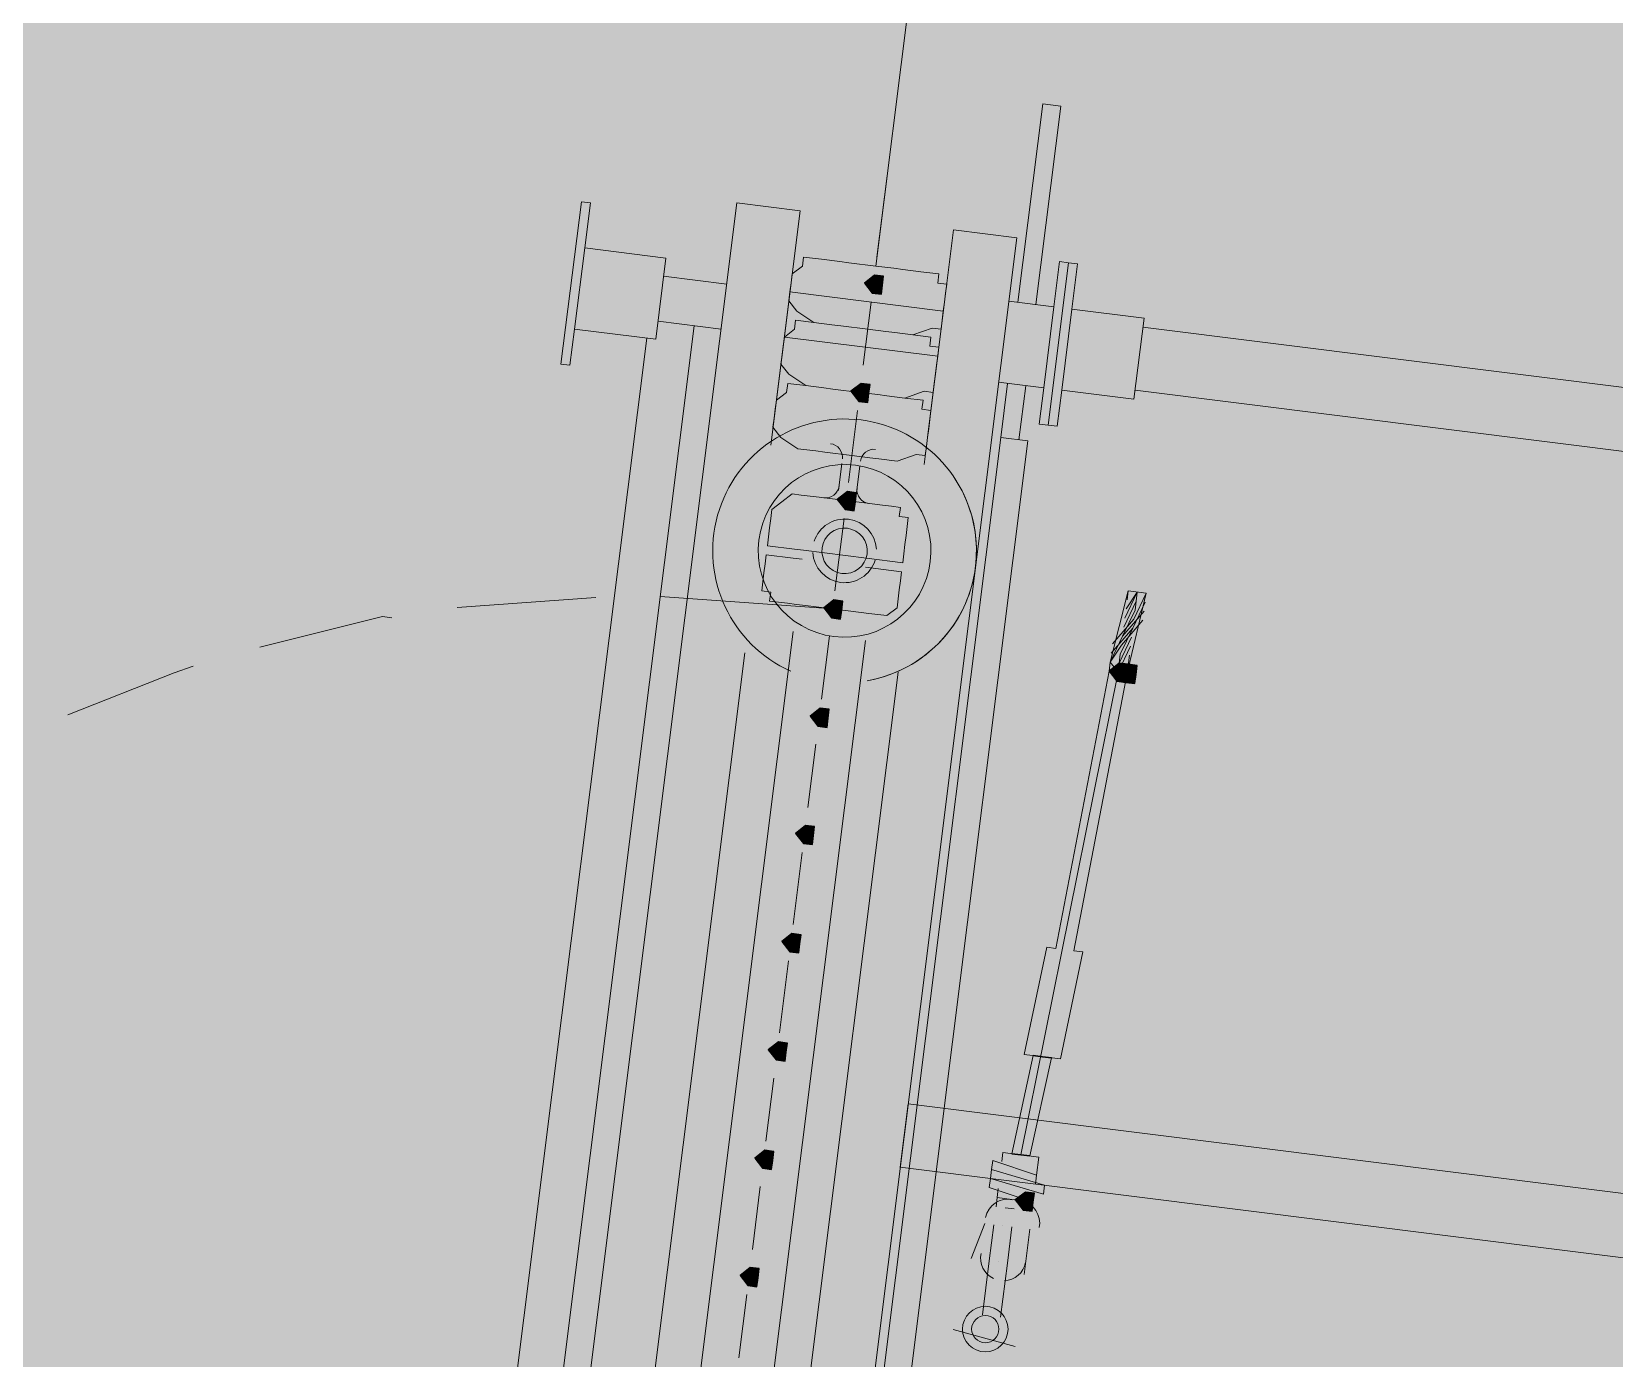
# Model space of a CAD drawing. Header units: metres. Extents: x -4 to 509425, y 7549 to 4732445.
# Drawn here: x 475982.343 to 475983.817, y 4719785.629 to 4719786.865 of the extents above; entities that cross this region are included whole.
import ezdxf

# ---------------------------------------------------------------- set-up
doc = ezdxf.new("R2010")
doc.units = ezdxf.units.M
doc.header["$LTSCALE"] = 0.01
doc.header["$MEASUREMENT"] = 0
doc.layers.get('0').update_dxf_attribs({"lineweight": 0})
for name, color, linetype in [('_SUBESTACIÓN', 1, 'Continuous'), ('NUDO GAROÑA', 211, 'Continuous'), ('SUBESTACION LA VID', 253, 'Continuous')]:
    doc.layers.add(name, color=color, linetype=linetype)

# ---------------------------------------------------------------- blocks, each defined once
blk = doc.blocks.new('A$Cfff6051d')
at = {"layer": 'SUBESTACION LA VID', "transparency": 33554687}
h = blk.add_hatch(color=256, dxfattribs=at)
h.dxf.hatch_style = 2
h.paths.add_polyline_path([(475983.1352, 4719786.6286), (475983.1363, 4719786.637), (475983.1279, 4719786.6381), (475983.1184, 4719786.6307), (475983.1258, 4719786.6213), (475983.1342, 4719786.6202)])
h = blk.add_hatch(color=256, dxfattribs=at)
h.dxf.hatch_style = 2
h.paths.add_polyline_path([(475983.1226, 4719786.5278), (475983.1237, 4719786.5362), (475983.1153, 4719786.5373), (475983.1058, 4719786.5299), (475983.1132, 4719786.5205), (475983.1216, 4719786.5194)])
h = blk.add_hatch(color=256, dxfattribs=at)
h.dxf.hatch_style = 2
h.paths.add_polyline_path([(475983.11, 4719786.427), (475983.111, 4719786.4354), (475983.1026, 4719786.4365), (475983.0932, 4719786.4291), (475983.1005, 4719786.4197), (475983.1089, 4719786.4186)])
h = blk.add_hatch(color=256, dxfattribs=at)
h.dxf.hatch_style = 2
h.paths.add_polyline_path([(475983.0973, 4719786.3262), (475983.0984, 4719786.3346), (475983.09, 4719786.3357), (475983.0805, 4719786.3283), (475983.0879, 4719786.3189), (475983.0963, 4719786.3178)])
h = blk.add_hatch(color=256, dxfattribs=at)
h.dxf.hatch_style = 2
h.paths.add_polyline_path([(475983.363, 4719786.2673), (475983.364, 4719786.2757), (475983.3556, 4719786.2768), (475983.3462, 4719786.2694), (475983.3535, 4719786.26), (475983.3619, 4719786.2589)])
h = blk.add_hatch(color=256, dxfattribs=at)
h.dxf.hatch_style = 2
h.paths.add_polyline_path([(475983.363, 4719786.2673), (475983.364, 4719786.2757), (475983.3556, 4719786.2768), (475983.3462, 4719786.2694), (475983.3535, 4719786.26), (475983.3619, 4719786.2589)])
h = blk.add_hatch(color=256, dxfattribs=at)
h.dxf.hatch_style = 2
h.paths.add_polyline_path([(475983.363, 4719786.2673), (475983.364, 4719786.2757), (475983.3556, 4719786.2768), (475983.3462, 4719786.2694), (475983.3535, 4719786.26), (475983.3619, 4719786.2589)])
h = blk.add_hatch(color=256, dxfattribs=at)
h.dxf.hatch_style = 2
h.paths.add_polyline_path([(475983.3714, 4719786.2663), (475983.3724, 4719786.2747), (475983.364, 4719786.2757), (475983.3546, 4719786.2684), (475983.3619, 4719786.2589), (475983.3703, 4719786.2579)])
h = blk.add_hatch(color=256, dxfattribs=at)
h.dxf.hatch_style = 2
h.paths.add_polyline_path([(475983.0847, 4719786.2254), (475983.0857, 4719786.2338), (475983.0773, 4719786.2349), (475983.0679, 4719786.2275), (475983.0752, 4719786.2181), (475983.0836, 4719786.217)])
h = blk.add_hatch(color=256, dxfattribs=at)
h.dxf.hatch_style = 2
h.paths.add_polyline_path([(475983.071, 4719786.1162), (475983.0721, 4719786.1246), (475983.0637, 4719786.1257), (475983.0542, 4719786.1183), (475983.0616, 4719786.1089), (475983.07, 4719786.1078)])
h = blk.add_hatch(color=256, dxfattribs=at)
h.dxf.hatch_style = 2
h.paths.add_polyline_path([(475983.0584, 4719786.0154), (475983.0594, 4719786.0238), (475983.051, 4719786.0249), (475983.0416, 4719786.0175), (475983.0489, 4719786.0081), (475983.0573, 4719786.007)])
h = blk.add_hatch(color=256, dxfattribs=at)
h.dxf.hatch_style = 2
h.paths.add_polyline_path([(475983.0457, 4719785.9146), (475983.0468, 4719785.923), (475983.0384, 4719785.9241), (475983.0289, 4719785.9167), (475983.0363, 4719785.9073), (475983.0447, 4719785.9062)])
h = blk.add_hatch(color=256, dxfattribs=at)
h.dxf.hatch_style = 2
h.paths.add_polyline_path([(475983.0331, 4719785.8138), (475983.0341, 4719785.8222), (475983.0257, 4719785.8232), (475983.0163, 4719785.8159), (475983.0236, 4719785.8064), (475983.032, 4719785.8054)])
h = blk.add_hatch(color=256, dxfattribs=at)
h.dxf.hatch_style = 2
h.paths.add_polyline_path([(475983.2756, 4719785.7749), (475983.2767, 4719785.7833), (475983.2683, 4719785.7843), (475983.2588, 4719785.777), (475983.2662, 4719785.7675), (475983.2746, 4719785.7665)])
h = blk.add_hatch(color=256, dxfattribs=at)
h.dxf.hatch_style = 2
h.paths.add_polyline_path([(475983.0194, 4719785.7046), (475983.0205, 4719785.713), (475983.0121, 4719785.7141), (475983.0026, 4719785.7067), (475983.0099, 4719785.6973), (475983.0183, 4719785.6962)])
at = {"layer": 'SUBESTACION LA VID', "lineweight": 15}
for p, q in [((475983.4059, 4719788.8558), (475983.129, 4719786.6465)), ((475983.1395, 4719786.7305), (475983.13, 4719786.6549)), ((475983.0586, 4719786.698), (475982.9998, 4719786.7053)), ((475983.0312, 4719786.4796), (475983.0586, 4719786.698)), ((475983.2602, 4719786.6727), (475983.0475, 4719784.9758)), ((475983.174, 4719786.4616), (475983.2014, 4719786.6801)), ((475983.2014, 4719786.6801), (475983.2602, 4719786.6727)), ((475982.858, 4719786.6634), (475982.8486, 4719786.5878)), ((475982.9315, 4719786.6371), (475982.9903, 4719786.6297)), ((475983.0418, 4719786.5636), (475983.0502, 4719786.6308)), ((475983.1919, 4719786.6045), (475983.0491, 4719786.6224)), ((475983.1247, 4719786.6129), (475983.1174, 4719786.5541)), ((475983.1846, 4719786.5457), (475983.193, 4719786.6129)), ((475983.2949, 4719786.6086), (475983.2854, 4719786.533)), ((475983.3117, 4719786.6065), (475983.3022, 4719786.5309)), ((475982.7082, 4719784.5832), (475982.9599, 4719786.5909)), ((475982.9263, 4719786.5951), (475982.9851, 4719786.5877)), ((475983.3778, 4719786.5897), (475986.8219, 4719786.1579)), ((475982.9158, 4719786.5794), (475982.6662, 4719784.5885)), ((475983.0344, 4719786.5048), (475983.0428, 4719786.572)), ((475983.1867, 4719786.5625), (475983.0439, 4719786.5804)), ((475983.1772, 4719786.4869), (475983.1856, 4719786.5541)), ((475983.2518, 4719786.5372), (475983.2455, 4719786.4868)), ((475983.2686, 4719786.5351), (475983.2623, 4719786.4847)), ((475983.3704, 4719786.5309), (475986.8146, 4719786.0991)), ((475983.1121, 4719786.5121), (475983.1037, 4719786.4449)), ((475983.0942, 4719786.4375), (475983.0974, 4719786.4627)), ((475983.111, 4719786.4354), (475983.1142, 4719786.4606)), ((475983.0995, 4719786.4113), (475983.091, 4719786.3441)), ((475983.0533, 4719786.3829), (475983.0617, 4719786.3819)), ((475983.0617, 4719786.3819), (475983.1205, 4719786.3745)), ((475983.0522, 4719786.3745), (475983.0606, 4719786.3735)), ((475982.8684, 4719786.3379), (475982.7393, 4719786.3285)), ((475983.0889, 4719786.3273), (475982.9283, 4719786.3389)), ((475983.3641, 4719786.344), (475983.363, 4719786.3356)), ((475983.363, 4719786.2673), (475983.3809, 4719786.3419)), ((475983.3641, 4719786.344), (475983.3809, 4719786.3419)), ((475983.0522, 4719786.3063), (475982.6973, 4719783.4754)), ((475983.0858, 4719786.3021), (475983.0784, 4719786.2433)), ((475983.1194, 4719786.2979), (475982.7645, 4719783.4669)), ((475982.8448, 4719784.9927), (475983.007, 4719786.2863)), ((475983.3472, 4719786.2778), (475983.3546, 4719786.2684)), ((475982.9876, 4719784.9748), (475983.1498, 4719786.2684)), ((475983.2641, 4719785.819), (475983.3546, 4719786.2684)), ((475983.3546, 4719786.2684), (475983.363, 4719786.2673)), ((475983.0731, 4719786.2013), (475983.0658, 4719786.1425)), ((475983.0605, 4719786.1005), (475983.0521, 4719786.0333)), ((475983.2673, 4719785.9124), (475983.2883, 4719786.0122)), ((475983.3009, 4719785.9082), (475983.3219, 4719786.008)), ((475983.0479, 4719785.9997), (475983.0394, 4719785.9325)), ((475983.2557, 4719785.82), (475983.2757, 4719785.9114)), ((475983.3009, 4719785.9082), (475983.2673, 4719785.9124)), ((475983.2725, 4719785.8179), (475983.2925, 4719785.9093)), ((475983.2925, 4719785.9093), (475983.2757, 4719785.9114)), ((475983.0342, 4719785.8905), (475983.0268, 4719785.8316)), ((475983.2463, 4719785.8127), (475983.2473, 4719785.8211)), ((475983.2809, 4719785.8169), (475983.2473, 4719785.8211)), ((475983.2725, 4719785.8179), (475983.2557, 4719785.82)), ((475983.2368, 4719785.8053), (475983.2379, 4719785.8137)), ((475983.2862, 4719785.7906), (475983.2368, 4719785.8053)), ((475983.2788, 4719785.8001), (475983.2379, 4719785.8137)), ((475983.0215, 4719785.7896), (475983.0142, 4719785.7309)), ((475983.2756, 4719785.7749), (475983.2347, 4719785.7885)), ((475983.2851, 4719785.7822), (475983.2358, 4719785.7969)), ((475983.2851, 4719785.7822), (475983.2862, 4719785.7906)), ((475983.2672, 4719785.7759), (475983.242, 4719785.7791)), ((475983.2662, 4719785.7675), (475983.2672, 4719785.7759)), ((475983.2756, 4719785.7749), (475983.2767, 4719785.7833)), ((475983.2578, 4719785.7686), (475983.2494, 4719785.7696)), ((475983.2179, 4719785.7224), (475983.2305, 4719785.7549)), ((475983.2347, 4719785.7203), (475983.2389, 4719785.7539)), ((475983.2473, 4719785.7528), (475983.2473, 4719785.7528)), ((475983.2515, 4719785.7182), (475983.2557, 4719785.7518)), ((475983.2672, 4719785.7077), (475983.2725, 4719785.7497)), ((475983.2284, 4719785.6699), (475983.2347, 4719785.7203)), ((475983.2431, 4719785.7192), (475983.2431, 4719785.7192)), ((475983.2452, 4719785.6678), (475983.2515, 4719785.7182)), ((475983.0089, 4719785.6889), (475983.0015, 4719785.63)), ((475983.2588, 4719785.6405), (475983.2011, 4719785.6562))]:
    blk.add_line(p, q, dxfattribs=at)
for points in [[(475983.2781, 4719786.6107), (475983.3012, 4719786.7955), (475983.2844, 4719786.7976), (475983.2613, 4719786.6128)], [(475982.6342, 4719783.3126), (475982.6068, 4719783.0942), (475982.548, 4719783.1016), (475982.9998, 4719786.7053)], [(475982.8443, 4719786.5542), (475982.8486, 4719786.5878), (475982.9242, 4719786.5783), (475982.9336, 4719786.6539), (475982.858, 4719786.6634), (475982.8633, 4719786.7054), (475982.8549, 4719786.7064), (475982.8359, 4719786.5552), (475982.8443, 4719786.5542)], [(475983.1216, 4719786.5877), (475983.1384, 4719786.5856), (475983.1468, 4719786.5845), (475983.1636, 4719786.5824), (475983.1814, 4719786.5887), (475983.1898, 4719786.5877), (475983.1909, 4719786.5961), (475983.1919, 4719786.6045), (475983.193, 4719786.6129), (475983.194, 4719786.6213), (475983.1951, 4719786.6297), (475983.1867, 4719786.6307), (475983.1878, 4719786.6391), (475983.171, 4719786.6412), (475983.1542, 4719786.6433), (475983.1458, 4719786.6444), (475983.129, 4719786.6465), (475983.1038, 4719786.6496), (475983.0954, 4719786.6507), (475983.0786, 4719786.6528), (475983.0618, 4719786.6549), (475983.0607, 4719786.6465), (475983.0512, 4719786.6392), (475983.0502, 4719786.6308), (475983.0491, 4719786.6224), (475983.0481, 4719786.614), (475983.0554, 4719786.6045), (475983.0712, 4719786.594), (475983.088, 4719786.5919), (475983.0964, 4719786.5908), (475983.1216, 4719786.5877)], [(475983.2529, 4719786.6139), (475983.2949, 4719786.6086), (475983.3001, 4719786.6506), (475983.3085, 4719786.6496), (475983.2896, 4719786.4984), (475983.2812, 4719786.4994), (475983.2854, 4719786.533), (475983.2434, 4719786.5383)], [(475983.298, 4719786.4973), (475983.3022, 4719786.5309), (475983.3694, 4719786.5225), (475983.3789, 4719786.5981), (475983.3117, 4719786.6065), (475983.3169, 4719786.6485), (475983.3085, 4719786.6496), (475983.2896, 4719786.4984), (475983.298, 4719786.4973)], [(475983.1142, 4719786.5289), (475983.131, 4719786.5268), (475983.1394, 4719786.5257), (475983.1562, 4719786.5236), (475983.1741, 4719786.5299), (475983.1825, 4719786.5289), (475983.1835, 4719786.5373), (475983.1846, 4719786.5457), (475983.1856, 4719786.5541), (475983.1867, 4719786.5625), (475983.1877, 4719786.5709), (475983.1793, 4719786.5719), (475983.1804, 4719786.5803), (475983.1636, 4719786.5824), (475983.1468, 4719786.5845), (475983.1384, 4719786.5856), (475983.1216, 4719786.5877), (475983.0964, 4719786.5908), (475983.088, 4719786.5919), (475983.0712, 4719786.594), (475983.0544, 4719786.5961), (475983.0533, 4719786.5877), (475983.0439, 4719786.5804), (475983.0428, 4719786.572), (475983.0418, 4719786.5636), (475983.0407, 4719786.5552), (475983.0481, 4719786.5457), (475983.0638, 4719786.5352), (475983.0806, 4719786.5331), (475983.089, 4719786.532), (475983.1142, 4719786.5289)], [(475983.1068, 4719786.4701), (475983.1236, 4719786.468), (475983.132, 4719786.4669), (475983.1488, 4719786.4648), (475983.1667, 4719786.4711), (475983.1751, 4719786.47), (475983.1761, 4719786.4784), (475983.1772, 4719786.4869), (475983.1783, 4719786.4953), (475983.1793, 4719786.5037), (475983.1804, 4719786.5121), (475983.172, 4719786.5131), (475983.173, 4719786.5215), (475983.1562, 4719786.5236), (475983.1394, 4719786.5257), (475983.131, 4719786.5268), (475983.1142, 4719786.5289), (475983.089, 4719786.532), (475983.0806, 4719786.5331), (475983.0638, 4719786.5352), (475983.047, 4719786.5373), (475983.046, 4719786.5289), (475983.0365, 4719786.5216), (475983.0354, 4719786.5132), (475983.0344, 4719786.5048), (475983.0333, 4719786.4964), (475983.0407, 4719786.4869), (475983.0564, 4719786.4764), (475983.0732, 4719786.4743), (475983.0816, 4719786.4732), (475983.1068, 4719786.4701)], [(475983.0885, 4719785.0304), (475983.2707, 4719786.4837), (475983.2455, 4719786.4868), (475983.0633, 4719785.0336)], [(475983.1205, 4719786.3745), (475983.1541, 4719786.3703), (475983.1551, 4719786.3787), (475983.1562, 4719786.3871), (475983.1572, 4719786.3955), (475983.1583, 4719786.4039), (475983.1593, 4719786.4123), (475983.1509, 4719786.4134), (475983.152, 4719786.4218), (475983.1436, 4719786.4228), (475983.1352, 4719786.4239), (475983.1184, 4719786.426), (475983.0764, 4719786.4312), (475983.068, 4719786.4323), (475983.0596, 4719786.4333), (475983.0512, 4719786.4344), (475983.0417, 4719786.427), (475983.0323, 4719786.4197), (475983.0312, 4719786.4113), (475983.0302, 4719786.4029), (475983.0291, 4719786.3945), (475983.0281, 4719786.3861), (475983.0533, 4719786.3829)], [(475983.1194, 4719786.3661), (475983.153, 4719786.3619), (475983.1519, 4719786.3535), (475983.1509, 4719786.3451), (475983.1498, 4719786.3367), (475983.1488, 4719786.3283), (475983.1393, 4719786.321), (475983.1309, 4719786.322), (475983.1225, 4719786.3231), (475983.1057, 4719786.3252), (475983.0637, 4719786.3304), (475983.0553, 4719786.3315), (475983.0469, 4719786.3325), (475983.0385, 4719786.3336), (475983.0301, 4719786.3346), (475983.0312, 4719786.343), (475983.0228, 4719786.3441), (475983.0238, 4719786.3525), (475983.0249, 4719786.3609), (475983.0259, 4719786.3693), (475983.027, 4719786.3777), (475983.0522, 4719786.3745)], [(475983.2883, 4719786.0122), (475983.2967, 4719786.0111), (475983.3462, 4719786.2694), (475983.3472, 4719786.2778), (475983.3641, 4719786.344)], [(475983.3798, 4719786.3335), (475983.3683, 4719786.3093), (475983.3483, 4719786.2862)], [(475983.3809, 4719786.3419), (475983.3693, 4719786.3177), (475983.3493, 4719786.2946)], [(475983.3599, 4719786.3104), (475983.3714, 4719786.3345), (475983.3725, 4719786.3429), (475983.3704, 4719786.3261), (475983.3588, 4719786.302)], [(475983.3609, 4719786.3188), (475983.3725, 4719786.3429), (475983.362, 4719786.3272)], [(475982.6783, 4719786.319), (475982.6699, 4719786.3201), (475982.5555, 4719786.2918)], [(475983.3777, 4719786.3167), (475983.3577, 4719786.2936), (475983.3472, 4719786.2778), (475983.3588, 4719786.302), (475983.3788, 4719786.3251)], [(475983.3683, 4719786.3093), (475983.3567, 4719786.2852), (475983.3546, 4719786.2684)], [(475983.3661, 4719786.2925), (475983.3546, 4719786.2684), (475983.3556, 4719786.2768), (475983.3672, 4719786.3009)], [(475982.4935, 4719786.2739), (475982.4757, 4719786.2676), (475982.3769, 4719786.2288)], [(475983.364, 4719786.2757), (475983.363, 4719786.2673), (475983.3651, 4719786.2841)], [(475983.3219, 4719786.008), (475983.3135, 4719786.009), (475983.363, 4719786.2673)], [(475986.8721, 4719785.4008), (475986.8647, 4719785.342), (475983.1517, 4719785.8075), (475983.1591, 4719785.8663), (475986.8721, 4719785.4008)], [(475983.2778, 4719785.7917), (475983.2788, 4719785.8001), (475983.2809, 4719785.8169)], [(475983.2347, 4719785.7885), (475983.2358, 4719785.7969), (475983.2368, 4719785.8053)], [(475983.241, 4719785.7707), (475983.242, 4719785.7791), (475983.2431, 4719785.7875)]]:
    blk.add_lwpolyline(points, dxfattribs=at)
at = {"layer": 'SUBESTACION LA VID'}
for points in [[(475983.1352, 4719786.6286), (475983.1363, 4719786.637), (475983.1279, 4719786.6381), (475983.1184, 4719786.6307), (475983.1258, 4719786.6213), (475983.1342, 4719786.6202)], [(475983.1226, 4719786.5278), (475983.1237, 4719786.5362), (475983.1153, 4719786.5373), (475983.1058, 4719786.5299), (475983.1132, 4719786.5205), (475983.1216, 4719786.5194)], [(475983.11, 4719786.427), (475983.111, 4719786.4354), (475983.1026, 4719786.4365), (475983.0932, 4719786.4291), (475983.1005, 4719786.4197), (475983.1089, 4719786.4186)], [(475983.0973, 4719786.3262), (475983.0984, 4719786.3346), (475983.09, 4719786.3357), (475983.0805, 4719786.3283), (475983.0879, 4719786.3189), (475983.0963, 4719786.3178)], [(475983.363, 4719786.2673), (475983.364, 4719786.2757), (475983.3556, 4719786.2768), (475983.3462, 4719786.2694), (475983.3535, 4719786.26), (475983.3619, 4719786.2589)], [(475983.363, 4719786.2673), (475983.364, 4719786.2757), (475983.3556, 4719786.2768), (475983.3462, 4719786.2694), (475983.3535, 4719786.26), (475983.3619, 4719786.2589)], [(475983.363, 4719786.2673), (475983.364, 4719786.2757), (475983.3556, 4719786.2768), (475983.3462, 4719786.2694), (475983.3535, 4719786.26), (475983.3619, 4719786.2589)], [(475983.3714, 4719786.2663), (475983.3724, 4719786.2747), (475983.364, 4719786.2757), (475983.3546, 4719786.2684), (475983.3619, 4719786.2589), (475983.3703, 4719786.2579)], [(475983.0847, 4719786.2254), (475983.0857, 4719786.2338), (475983.0773, 4719786.2349), (475983.0679, 4719786.2275), (475983.0752, 4719786.2181), (475983.0836, 4719786.217)], [(475983.071, 4719786.1162), (475983.0721, 4719786.1246), (475983.0637, 4719786.1257), (475983.0542, 4719786.1183), (475983.0616, 4719786.1089), (475983.07, 4719786.1078)], [(475983.0584, 4719786.0154), (475983.0594, 4719786.0238), (475983.051, 4719786.0249), (475983.0416, 4719786.0175), (475983.0489, 4719786.0081), (475983.0573, 4719786.007)], [(475983.0457, 4719785.9146), (475983.0468, 4719785.923), (475983.0384, 4719785.9241), (475983.0289, 4719785.9167), (475983.0363, 4719785.9073), (475983.0447, 4719785.9062)], [(475983.0331, 4719785.8138), (475983.0341, 4719785.8222), (475983.0257, 4719785.8232), (475983.0163, 4719785.8159), (475983.0236, 4719785.8064), (475983.032, 4719785.8054)], [(475983.2756, 4719785.7749), (475983.2767, 4719785.7833), (475983.2683, 4719785.7843), (475983.2588, 4719785.777), (475983.2662, 4719785.7675), (475983.2746, 4719785.7665)], [(475983.0194, 4719785.7046), (475983.0205, 4719785.713), (475983.0121, 4719785.7141), (475983.0026, 4719785.7067), (475983.0099, 4719785.6973), (475983.0183, 4719785.6962)]]:
    blk.add_lwpolyline(points, close=True, dxfattribs=at)
at = {"layer": 'SUBESTACION LA VID', "lineweight": 0}
for points in [[(475983.1352, 4719786.6286), (475983.1363, 4719786.637), (475983.1279, 4719786.6381), (475983.1184, 4719786.6307), (475983.1258, 4719786.6213), (475983.1342, 4719786.6202)], [(475983.1226, 4719786.5278), (475983.1237, 4719786.5362), (475983.1153, 4719786.5373), (475983.1058, 4719786.5299), (475983.1132, 4719786.5205), (475983.1216, 4719786.5194)], [(475983.11, 4719786.427), (475983.111, 4719786.4354), (475983.1026, 4719786.4365), (475983.0932, 4719786.4291), (475983.1005, 4719786.4197), (475983.1089, 4719786.4186)], [(475983.0973, 4719786.3262), (475983.0984, 4719786.3346), (475983.09, 4719786.3357), (475983.0805, 4719786.3283), (475983.0879, 4719786.3189), (475983.0963, 4719786.3178)], [(475983.363, 4719786.2673), (475983.364, 4719786.2757), (475983.3556, 4719786.2768), (475983.3462, 4719786.2694), (475983.3535, 4719786.26), (475983.3619, 4719786.2589)], [(475983.363, 4719786.2673), (475983.364, 4719786.2757), (475983.3556, 4719786.2768), (475983.3462, 4719786.2694), (475983.3535, 4719786.26), (475983.3619, 4719786.2589)], [(475983.363, 4719786.2673), (475983.364, 4719786.2757), (475983.3556, 4719786.2768), (475983.3462, 4719786.2694), (475983.3535, 4719786.26), (475983.3619, 4719786.2589)], [(475983.3714, 4719786.2663), (475983.3724, 4719786.2747), (475983.364, 4719786.2757), (475983.3546, 4719786.2684), (475983.3619, 4719786.2589), (475983.3703, 4719786.2579)], [(475983.0847, 4719786.2254), (475983.0857, 4719786.2338), (475983.0773, 4719786.2349), (475983.0679, 4719786.2275), (475983.0752, 4719786.2181), (475983.0836, 4719786.217)], [(475983.071, 4719786.1162), (475983.0721, 4719786.1246), (475983.0637, 4719786.1257), (475983.0542, 4719786.1183), (475983.0616, 4719786.1089), (475983.07, 4719786.1078)], [(475983.0584, 4719786.0154), (475983.0594, 4719786.0238), (475983.051, 4719786.0249), (475983.0416, 4719786.0175), (475983.0489, 4719786.0081), (475983.0573, 4719786.007)], [(475983.0457, 4719785.9146), (475983.0468, 4719785.923), (475983.0384, 4719785.9241), (475983.0289, 4719785.9167), (475983.0363, 4719785.9073), (475983.0447, 4719785.9062)], [(475983.0331, 4719785.8138), (475983.0341, 4719785.8222), (475983.0257, 4719785.8232), (475983.0163, 4719785.8159), (475983.0236, 4719785.8064), (475983.032, 4719785.8054)], [(475983.2756, 4719785.7749), (475983.2767, 4719785.7833), (475983.2683, 4719785.7843), (475983.2588, 4719785.777), (475983.2662, 4719785.7675), (475983.2746, 4719785.7665)], [(475983.0194, 4719785.7046), (475983.0205, 4719785.713), (475983.0121, 4719785.7141), (475983.0026, 4719785.7067), (475983.0099, 4719785.6973), (475983.0183, 4719785.6962)]]:
    blk.add_lwpolyline(points, close=True, dxfattribs=at)
at = {"layer": 'SUBESTACION LA VID', "lineweight": 15}
for points, knots in [([(475983.1209, 4719786.2604), (475983.1808, 4719786.2708), (475983.2241, 4719786.3234), (475983.2227, 4719786.3842), (475983.2213, 4719786.445), (475983.1756, 4719786.4956), (475983.1153, 4719786.5032), (475983.0549, 4719786.5107), (475982.9981, 4719786.473), (475982.9818, 4719786.4144), (475982.9654, 4719786.3559), (475982.9943, 4719786.2941), (475983.0498, 4719786.2693)], [0, 0, 0, 0, 1, 1, 1, 2, 2, 2, 3, 3, 3, 4, 4, 4, 4]), ([(475983.1798, 4719786.3713), (475983.1853, 4719786.4154), (475983.1541, 4719786.4556), (475983.11, 4719786.4611), (475983.0659, 4719786.4667), (475983.0257, 4719786.4354), (475983.0202, 4719786.3913), (475983.0147, 4719786.3473), (475983.0459, 4719786.3071), (475983.09, 4719786.3015), (475983.1341, 4719786.296), (475983.1743, 4719786.3273), (475983.1798, 4719786.3713)], [0, 0, 0, 0, 1, 1, 1, 2, 2, 2, 3, 3, 3, 4, 4, 4, 4]), ([(475983.1209, 4719786.2604), (475983.1616, 4719786.2674), (475983.1961, 4719786.2945), (475983.2126, 4719786.3324), (475983.229, 4719786.3703), (475983.2253, 4719786.414), (475983.2027, 4719786.4486)], [0, 0, 0, 0, 1, 1, 1, 2, 2, 2, 2]), ([(475983.1296, 4719786.3829), (475983.1288, 4719786.3972), (475983.1179, 4719786.409), (475983.1037, 4719786.4107), (475983.0894, 4719786.4125), (475983.076, 4719786.4039), (475983.0717, 4719786.3902)], [0, 0, 0, 0, 1, 1, 1, 2, 2, 2, 2]), ([(475983.121, 4719786.3787), (475983.1224, 4719786.3903), (475983.1142, 4719786.4009), (475983.1026, 4719786.4023), (475983.091, 4719786.4038), (475983.0804, 4719786.3956), (475983.079, 4719786.384), (475983.0775, 4719786.3724), (475983.0857, 4719786.3618), (475983.0973, 4719786.3603), (475983.1089, 4719786.3589), (475983.1195, 4719786.3671), (475983.121, 4719786.3787)], [0, 0, 0, 0, 1, 1, 1, 2, 2, 2, 3, 3, 3, 4, 4, 4, 4]), ([(475983.0704, 4719786.3798), (475983.0712, 4719786.3655), (475983.0821, 4719786.3537), (475983.0963, 4719786.3519), (475983.1105, 4719786.3502), (475983.124, 4719786.3588), (475983.1283, 4719786.3725)], [0, 0, 0, 0, 1, 1, 1, 2, 2, 2, 2]), ([(475983.2352, 4719785.6775), (475983.2238, 4719785.6798), (475983.2126, 4719785.6724), (475983.2102, 4719785.661), (475983.2079, 4719785.6495), (475983.2153, 4719785.6383), (475983.2267, 4719785.636), (475983.2382, 4719785.6337), (475983.2494, 4719785.641), (475983.2517, 4719785.6525), (475983.2541, 4719785.6639), (475983.2467, 4719785.6751), (475983.2352, 4719785.6775)], [0, 0, 0, 0, 1, 1, 1, 2, 2, 2, 3, 3, 3, 4, 4, 4, 4]), ([(475983.2335, 4719785.6692), (475983.2267, 4719785.6706), (475983.2199, 4719785.6661), (475983.2185, 4719785.6593), (475983.2171, 4719785.6524), (475983.2216, 4719785.6457), (475983.2284, 4719785.6443), (475983.2353, 4719785.6429), (475983.242, 4719785.6473), (475983.2434, 4719785.6542), (475983.2448, 4719785.6611), (475983.2404, 4719785.6678), (475983.2335, 4719785.6692)], [0, 0, 0, 0, 1, 1, 1, 2, 2, 2, 3, 3, 3, 4, 4, 4, 4])]:
    blk.add_open_spline(points, degree=3, knots=knots, dxfattribs=at)
for points in [[(475983.0979, 4719786.467), (475983.0988, 4719786.4739), (475983.0938, 4719786.4802), (475983.0869, 4719786.4811)], [(475983.1289, 4719786.4758), (475983.1219, 4719786.4767), (475983.1156, 4719786.4718), (475983.1147, 4719786.4649)], [(475983.0806, 4719786.4307), (475983.0875, 4719786.4298), (475983.0939, 4719786.4348), (475983.0948, 4719786.4417)], [(475983.1116, 4719786.4396), (475983.1107, 4719786.4327), (475983.1156, 4719786.4263), (475983.1226, 4719786.4254)], [(475983.2563, 4719785.7772), (475983.2448, 4719785.7796), (475983.2336, 4719785.7722), (475983.2313, 4719785.7607)], [(475983.2812, 4719785.7512), (475983.2835, 4719785.7626), (475983.2761, 4719785.7738), (475983.2647, 4719785.7762)], [(475983.2271, 4719785.7271), (475983.2251, 4719785.7177), (475983.2298, 4719785.7081), (475983.2385, 4719785.7039)], [(475983.2489, 4719785.7017), (475983.2585, 4719785.7022), (475983.2666, 4719785.7092), (475983.2685, 4719785.7186)]]:
    blk.add_open_spline(points, degree=3, dxfattribs=at)
at = {"layer": 'SUBESTACION LA VID'}
for points, knots in [([(475983.2757, 4719785.9114), (475983.2757, 4719785.9114), (475983.2841, 4719785.9103), (475983.2841, 4719785.9103), (475983.2841, 4719785.9103), (475983.2757, 4719785.9114), (475983.2757, 4719785.9114)], [0, 0, 0, 0, 1, 1, 1, 2, 2, 2, 2]), ([(475983.2841, 4719785.9103), (475983.2841, 4719785.9103), (475983.2841, 4719785.9103), (475983.2841, 4719785.9103), (475983.2841, 4719785.9103), (475983.2757, 4719785.9114), (475983.2757, 4719785.9114), (475983.2757, 4719785.9114), (475983.2841, 4719785.9103), (475983.2841, 4719785.9103)], [0, 0, 0, 0, 1, 1, 1, 2, 2, 2, 3, 3, 3, 3]), ([(475983.2841, 4719785.9103), (475983.2841, 4719785.9103), (475983.2925, 4719785.9093), (475983.2925, 4719785.9093), (475983.2925, 4719785.9093), (475983.2841, 4719785.9103), (475983.2841, 4719785.9103)], [0, 0, 0, 0, 1, 1, 1, 2, 2, 2, 2]), ([(475983.2925, 4719785.9093), (475983.2925, 4719785.9093), (475983.2925, 4719785.9093), (475983.2925, 4719785.9093), (475983.2925, 4719785.9093), (475983.2841, 4719785.9103), (475983.2841, 4719785.9103), (475983.2841, 4719785.9103), (475983.2925, 4719785.9093), (475983.2925, 4719785.9093)], [0, 0, 0, 0, 1, 1, 1, 2, 2, 2, 3, 3, 3, 3]), ([(475983.2557, 4719785.82), (475983.2557, 4719785.82), (475983.2641, 4719785.819), (475983.2641, 4719785.819), (475983.2641, 4719785.819), (475983.2557, 4719785.82), (475983.2557, 4719785.82)], [0, 0, 0, 0, 1, 1, 1, 2, 2, 2, 2]), ([(475983.2641, 4719785.819), (475983.2641, 4719785.819), (475983.2641, 4719785.819), (475983.2641, 4719785.819), (475983.2641, 4719785.819), (475983.2557, 4719785.82), (475983.2557, 4719785.82), (475983.2557, 4719785.82), (475983.2641, 4719785.819), (475983.2641, 4719785.819)], [0, 0, 0, 0, 1, 1, 1, 2, 2, 2, 3, 3, 3, 3]), ([(475983.2641, 4719785.819), (475983.2641, 4719785.819), (475983.2725, 4719785.8179), (475983.2725, 4719785.8179), (475983.2725, 4719785.8179), (475983.2641, 4719785.819), (475983.2641, 4719785.819)], [0, 0, 0, 0, 1, 1, 1, 2, 2, 2, 2]), ([(475983.2725, 4719785.8179), (475983.2725, 4719785.8179), (475983.2725, 4719785.8179), (475983.2725, 4719785.8179), (475983.2725, 4719785.8179), (475983.2641, 4719785.819), (475983.2641, 4719785.819), (475983.2641, 4719785.819), (475983.2725, 4719785.8179), (475983.2725, 4719785.8179)], [0, 0, 0, 0, 1, 1, 1, 2, 2, 2, 3, 3, 3, 3])]:
    blk.add_open_spline(points, degree=3, knots=knots, dxfattribs=at)
at = {"layer": 'SUBESTACION LA VID', "lineweight": 0}
for points, knots in [([(475983.2757, 4719785.9114), (475983.2757, 4719785.9114), (475983.2841, 4719785.9103), (475983.2841, 4719785.9103), (475983.2841, 4719785.9103), (475983.2757, 4719785.9114), (475983.2757, 4719785.9114)], [0, 0, 0, 0, 1, 1, 1, 2, 2, 2, 2]), ([(475983.2841, 4719785.9103), (475983.2841, 4719785.9103), (475983.2841, 4719785.9103), (475983.2841, 4719785.9103), (475983.2841, 4719785.9103), (475983.2757, 4719785.9114), (475983.2757, 4719785.9114), (475983.2757, 4719785.9114), (475983.2841, 4719785.9103), (475983.2841, 4719785.9103)], [0, 0, 0, 0, 1, 1, 1, 2, 2, 2, 3, 3, 3, 3]), ([(475983.2841, 4719785.9103), (475983.2841, 4719785.9103), (475983.2925, 4719785.9093), (475983.2925, 4719785.9093), (475983.2925, 4719785.9093), (475983.2841, 4719785.9103), (475983.2841, 4719785.9103)], [0, 0, 0, 0, 1, 1, 1, 2, 2, 2, 2]), ([(475983.2925, 4719785.9093), (475983.2925, 4719785.9093), (475983.2925, 4719785.9093), (475983.2925, 4719785.9093), (475983.2925, 4719785.9093), (475983.2841, 4719785.9103), (475983.2841, 4719785.9103), (475983.2841, 4719785.9103), (475983.2925, 4719785.9093), (475983.2925, 4719785.9093)], [0, 0, 0, 0, 1, 1, 1, 2, 2, 2, 3, 3, 3, 3]), ([(475983.2557, 4719785.82), (475983.2557, 4719785.82), (475983.2641, 4719785.819), (475983.2641, 4719785.819), (475983.2641, 4719785.819), (475983.2557, 4719785.82), (475983.2557, 4719785.82)], [0, 0, 0, 0, 1, 1, 1, 2, 2, 2, 2]), ([(475983.2641, 4719785.819), (475983.2641, 4719785.819), (475983.2641, 4719785.819), (475983.2641, 4719785.819), (475983.2641, 4719785.819), (475983.2557, 4719785.82), (475983.2557, 4719785.82), (475983.2557, 4719785.82), (475983.2641, 4719785.819), (475983.2641, 4719785.819)], [0, 0, 0, 0, 1, 1, 1, 2, 2, 2, 3, 3, 3, 3]), ([(475983.2641, 4719785.819), (475983.2641, 4719785.819), (475983.2725, 4719785.8179), (475983.2725, 4719785.8179), (475983.2725, 4719785.8179), (475983.2641, 4719785.819), (475983.2641, 4719785.819)], [0, 0, 0, 0, 1, 1, 1, 2, 2, 2, 2]), ([(475983.2725, 4719785.8179), (475983.2725, 4719785.8179), (475983.2725, 4719785.8179), (475983.2725, 4719785.8179), (475983.2725, 4719785.8179), (475983.2641, 4719785.819), (475983.2641, 4719785.819), (475983.2641, 4719785.819), (475983.2725, 4719785.8179), (475983.2725, 4719785.8179)], [0, 0, 0, 0, 1, 1, 1, 2, 2, 2, 3, 3, 3, 3])]:
    blk.add_open_spline(points, degree=3, knots=knots, dxfattribs=at)

msp = doc.modelspace()

# ---------------------------------------------------------------- hatches: boundary and pattern name
at = {"layer": '_SUBESTACIÓN', "transparency": 33554559}
h = msp.add_hatch(color=1, dxfattribs=at)
h.dxf.hatch_style = 1
h.paths.add_polyline_path([(475968.6399, 4719805.825), (476089.9386, 4719790.615), (476078.1686, 4719696.74), (475956.8686, 4719711.9502)])

# ---------------------------------------------------------------- linework, layer by layer
at = {"layer": 'NUDO GAROÑA', "color": 1, "const_width": 10}
msp.add_lwpolyline([(475987.4253, 4719791.9783), (475987.5838, 4719791.6713), (475987.7316, 4719791.3591), (475987.7437, 4719791.3323)], dxfattribs=at)

# ---------------------------------------------------------------- block references
at = {"linetype": 'Continuous'}
msp.add_blockref('A$Cfff6051d', (0, 0), dxfattribs=at)

doc.saveas('drawing.dxf')
